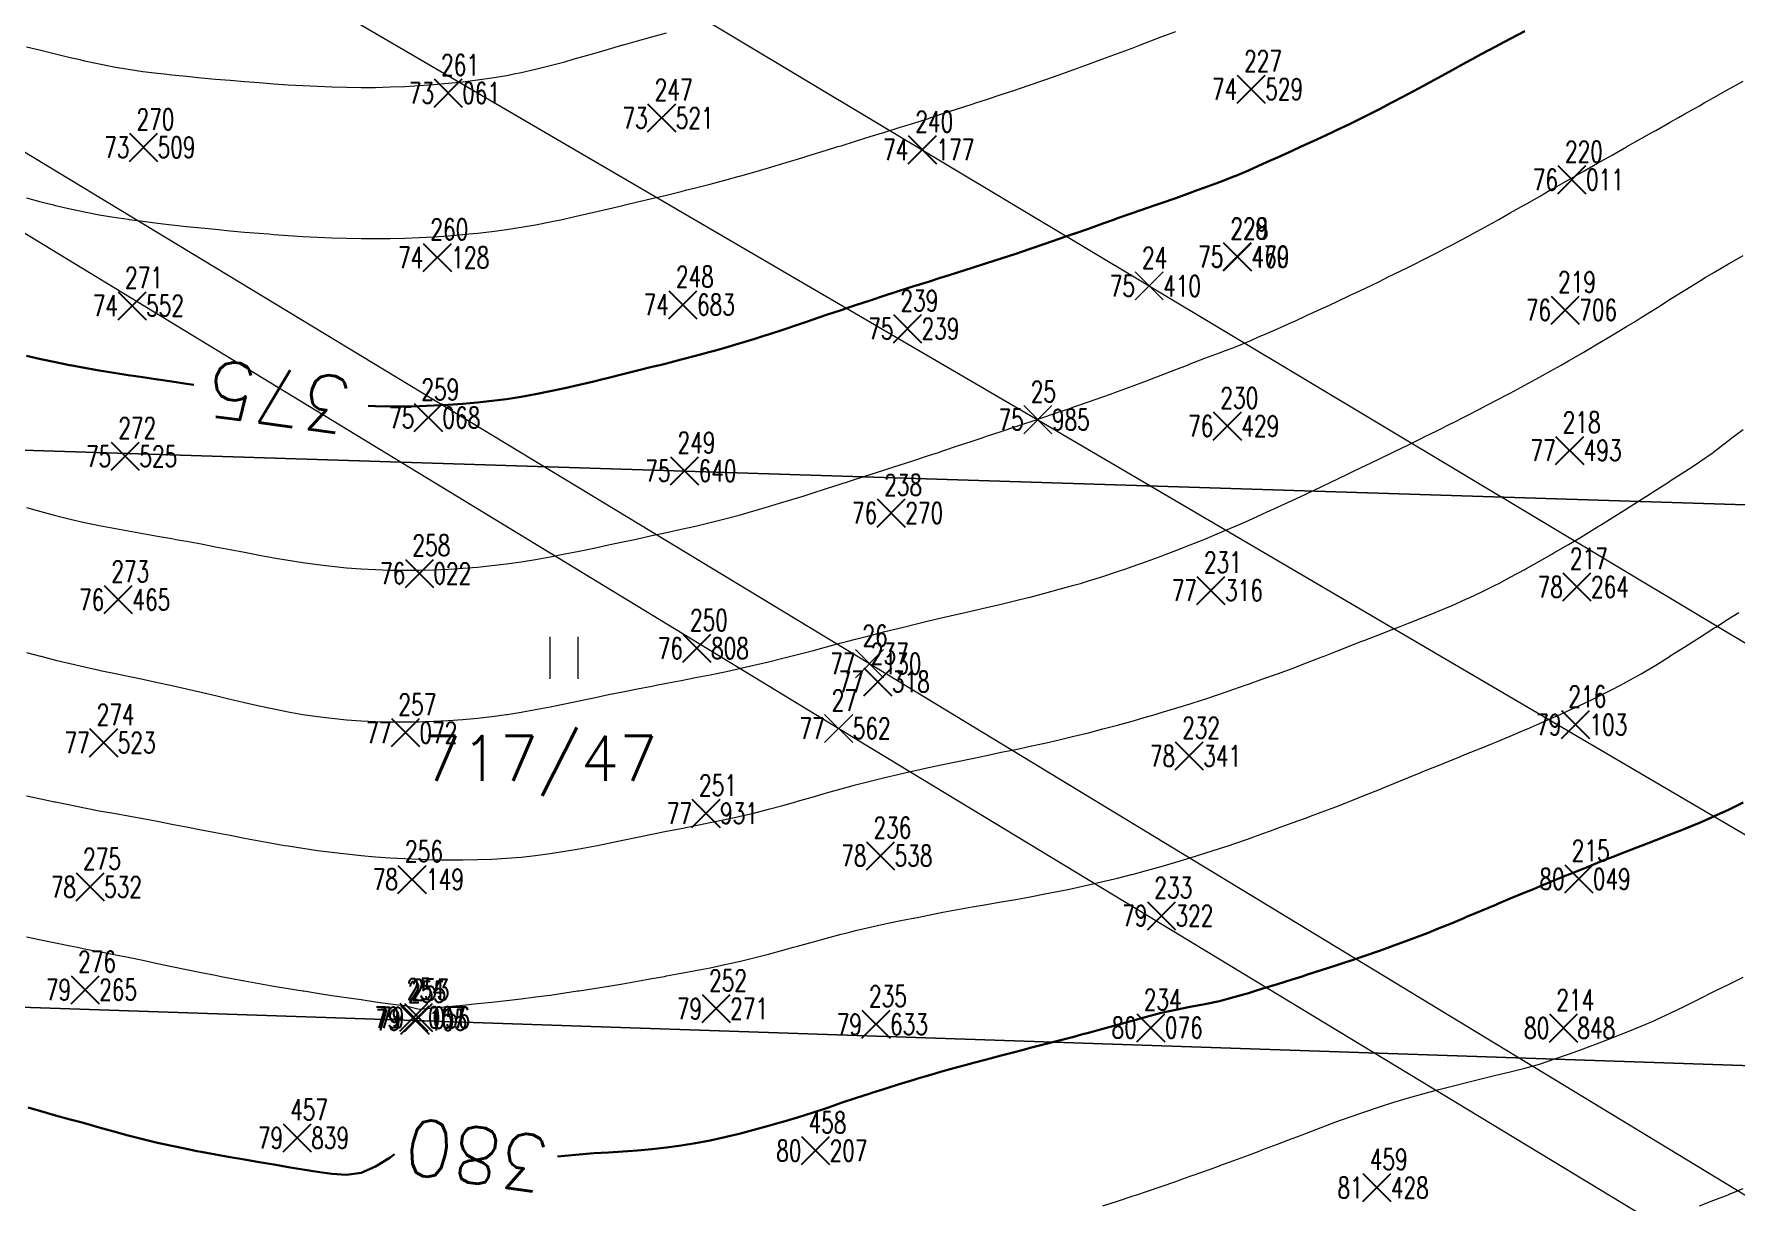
# Model space of a CAD drawing. Extents: x -443817 to 3, y -1171930 to -442383.
# Drawn here: x -442472.4 to -442411.8, y -1170120.8 to -1170079.2 of the extents above; entities that cross this region are included whole.
import ezdxf
from ezdxf.enums import TextEntityAlignment as Align

# ---------------------------------------------------------------- set-up
doc = ezdxf.new("R2010")
doc.units = 0
doc.header["$LTSCALE"] = 0.5
doc.header["$PDMODE"] = 3
doc.header["$PDSIZE"] = 0.5
doc.linetypes.add('121', pattern=[2, 1, -1])
for name, color, linetype in [('BO', 2, 'Continuous'), ('CB', 7, 'Continuous'), ('VB', 11, 'Continuous'), ('VYSKOPIS', 15, 'Continuous')]:
    doc.layers.add(name, color=color, linetype=linetype)
for name, color, linetype, lineweight in [('BO_PK', 1, 'Continuous', 0), ('CB_PK', 1, 'Continuous', 0), ('ELKABLE_NN_22', 166, 'Continuous', 0), ('ELKABLE_VN_110', 200, 'Continuous', 0), ('KLADPAR', 7, 'Continuous', 0), ('VB_PK', 1, 'Continuous', 0)]:
    doc.layers.add(name, color=color, linetype=linetype, lineweight=lineweight)
doc.styles.add('ROMANS', font='romans.shx', dxfattribs={"height": 0.2})
doc.styles.add('Style-simplex', font='simplex.shx')
doc.styles.add('T', font='romans.shx', dxfattribs={"width": 0.7, "height": 1.5})
doc.styles.add('TXT', font='txt.shx', dxfattribs={"height": 0.75})
doc.linetypes.add('660a', pattern='A,1.6,-3.3,1.6,-3.3,1.6,-6.4,["u",Style-simplex,S=0.1,R=0,X=0,Y=0],-6.4,1.6,-3.3,1.6,-3.3', length=34)
doc.linetypes.add('661a', pattern='A,1.6,-3.3,1.6,-3.3,1.6,-6.4,["v",Style-simplex,S=0.1,R=0,X=0,Y=0],-6.4,1.6,-3.3,1.6,-3.3', length=34)

# ---------------------------------------------------------------- blocks, each defined once
blk = doc.blocks.new('0')
at = {"layer": 'BO', "linetype": 'Continuous'}
blk.add_point((0, 0), dxfattribs=at)
at = {"linetype": 'ByBlock', "style": 'T', "width": 0.7, "flags": 1}
blk.add_attdef('0', text='', height=1.5, dxfattribs=at).set_placement((0, 0), align=Align.MIDDLE)
at = {"layer": 'CB', "linetype": 'ByBlock', "style": 'T', "width": 0.7}
blk.add_attdef('C', (-0.5, 1.25), '', height=1.5, dxfattribs=at)
at = {"layer": 'VB', "linetype": 'ByBlock', "style": 'T', "width": 0.7}
blk.add_attdef('1', text='', height=1.5, dxfattribs=at).set_placement((-1, -0.75), align=Align.RIGHT)
at = {"layer": 'VB', "linetype": '121', "style": 'T', "width": 0.7}
blk.add_attdef('2', (1, -0.75), '', height=1.5, dxfattribs=at)
blk = doc.blocks.new('1')
at = {"layer": 'BO_PK', "linetype": 'Continuous'}
blk.add_point((0, 0), dxfattribs=at)
blk = doc.blocks.new('$32')
at = {"color": 0}
for p, q in [((-0.5, 1.5), (-0.5, 0)), ((0.5, 0), (0.5, 1.5))]:
    blk.add_line(p, q, dxfattribs=at)

msp = doc.modelspace()

# ---------------------------------------------------------------- linework, layer by layer
at = {"layer": 'ELKABLE_NN_22', "linetype": '660a', "lineweight": 0}
for p, q in [((-442474.625, -1170082.262), (-442442.633, -1170101.645)), ((-442476.627, -1170083.929), (-442443.73, -1170103.951)), ((-442442.633, -1170101.645), (-442376.318323, -1170141.912576)), ((-442443.73, -1170103.951), (-442386.00632, -1170138.907744))]:
    msp.add_line(p, q, dxfattribs=at)
at = {"layer": 'ELKABLE_VN_110', "linetype": '661a', "lineweight": 0}
for p, q in [((-442467.062, -1170067.566), (-442432.679, -1170088.193)), ((-442470.737, -1170073.054), (-442436.64, -1170092.957)), ((-442432.679, -1170088.193), (-442380.773, -1170119.288)), ((-442436.64, -1170092.957), (-442382.486, -1170124.738))]:
    msp.add_line(p, q, dxfattribs=at)
at = {"layer": 'KLADPAR', "color": 7, "linetype": 'Continuous', "flags": 128}
msp.add_lwpolyline([(-442424.19, -1169987.6), (-442424.96, -1170021.24), (-442421.08, -1170021.69), (-442398.52, -1170020.77), (-442373.42, -1170016.86), (-442376.24, -1170057), (-442377.34, -1170063.49), (-442378.64, -1170076.17), (-442379.76, -1170087.08), (-442380.78, -1170096.96), (-442521.4, -1170092.5), (-442525.77, -1170059.79), (-442574.01, -1170057.33), (-442574.47, -1170044.84), (-442600.57, -1170046.52)], dxfattribs=at)
for points in [[(-442380.78, -1170096.96), (-442381.81, -1170106.96), (-442382.83, -1170116.93), (-442518.75, -1170112.32), (-442520.08, -1170102.41), (-442520.47, -1170099.44), (-442521.4, -1170092.5), (-442380.78, -1170096.96)], [(-442382.83, -1170116.93), (-442383.87, -1170126.95), (-442384.86, -1170136.63), (-442516.11, -1170132.07), (-442517.43, -1170122.23), (-442518.75, -1170112.32), (-442382.83, -1170116.93)]]:
    msp.add_lwpolyline(points, close=True, dxfattribs=at)
at = {"layer": 'VYSKOPIS', "linetype": 'Continuous', "lineweight": 18, "flags": 128}
for points, elevation in [([(-442472.648171, -1170085.060132), (-442472.130233, -1170085.197763), (-442471.686269, -1170085.307868), (-442471.612296, -1170085.326346), (-442471.094358, -1170085.446702), (-442470.57642, -1170085.557756), (-442470.058482, -1170085.65647), (-442469.540544, -1170085.743669), (-442469.022606, -1170085.821628), (-442468.988022, -1170085.826247), (-442468.504668, -1170085.891045), (-442467.98673, -1170085.955842), (-442467.468792, -1170086.015957), (-442466.950854, -1170086.07392), (-442466.432916, -1170086.127074), (-442465.914979, -1170086.17795), (-442465.397041, -1170086.22889), (-442464.879103, -1170086.274514), (-442464.361165, -1170086.316594), (-442464.015831, -1170086.344626), (-442463.843227, -1170086.358864), (-442463.325289, -1170086.396895), (-442462.807351, -1170086.430179), (-442462.289413, -1170086.455997), (-442461.771475, -1170086.480233), (-442461.253537, -1170086.496179), (-442460.7356, -1170086.505987), (-442460.217662, -1170086.507506), (-442459.699724, -1170086.50257), (-442459.181786, -1170086.491306), (-442458.663848, -1170086.471753), (-442458.14591, -1170086.443341), (-442457.627972, -1170086.408791), (-442457.110034, -1170086.364369), (-442456.90291, -1170086.344626), (-442456.592096, -1170086.315518), (-442456.074158, -1170086.256542), (-442455.556221, -1170086.186619), (-442455.038283, -1170086.10499), (-442454.520345, -1170086.013805), (-442454.002407, -1170085.914268), (-442453.578674, -1170085.826247), (-442453.484469, -1170085.806441), (-442452.966531, -1170085.689312), (-442452.448593, -1170085.57193), (-442451.930655, -1170085.451005), (-442451.412717, -1170085.327611), (-442451.329893, -1170085.307868), (-442450.894779, -1170085.204154), (-442450.376842, -1170085.080761), (-442449.858904, -1170084.957304), (-442449.340966, -1170084.829355), (-442449.181639, -1170084.789489), (-442448.823028, -1170084.700582), (-442448.30509, -1170084.565166), (-442447.787152, -1170084.430572), (-442447.269214, -1170084.286044), (-442447.215663, -1170084.27111), (-442446.751276, -1170084.14025), (-442446.233338, -1170083.989267), (-442445.7154, -1170083.833221), (-442445.448086, -1170083.752731), (-442445.197463, -1170083.677176), (-442444.679525, -1170083.51841), (-442444.161587, -1170083.358947), (-442443.756948, -1170083.234352), (-442443.643649, -1170083.199105), (-442443.125711, -1170083.038061), (-442442.607773, -1170082.875435), (-442442.089835, -1170082.715973), (-442442.089835, -1170082.715973), (-442441.571897, -1170082.551448), (-442441.053959, -1170082.391986), (-442440.536021, -1170082.227461), (-442440.444662, -1170082.197593), (-442440.018084, -1170082.058001), (-442439.500146, -1170081.890565), (-442438.982208, -1170081.724016), (-442438.845136, -1170081.679214), (-442438.46427, -1170081.553353), (-442437.946332, -1170081.382247), (-442437.428394, -1170081.206079), (-442437.295242, -1170081.160835), (-442436.910456, -1170081.029975), (-442436.392518, -1170080.85077), (-442435.87458, -1170080.672893), (-442435.788278, -1170080.642456), (-442435.356642, -1170080.488436), (-442434.838704, -1170080.298536), (-442434.362811, -1170080.124077), (-442434.320767, -1170080.108637), (-442433.802829, -1170079.913612), (-442433.284891, -1170079.722574), (-442432.979452, -1170079.605698), (-442432.766953, -1170079.525144), (-442432.249015, -1170079.328853), (-442431.731077, -1170079.127564)], 374), ([(-442472.648171, -1170079.679734), (-442472.130233, -1170079.802178), (-442471.612296, -1170079.928609), (-442471.094358, -1170080.055483), (-442470.798339, -1170080.124077), (-442470.57642, -1170080.176345), (-442470.058482, -1170080.286577), (-442469.540544, -1170080.387633), (-442469.022606, -1170080.474071), (-442468.504668, -1170080.553803), (-442467.98673, -1170080.615816), (-442467.747677, -1170080.642456), (-442467.468792, -1170080.673463), (-442466.950854, -1170080.726617), (-442466.432916, -1170080.779771), (-442465.914979, -1170080.825648), (-442465.397041, -1170080.870323), (-442464.879103, -1170080.914997), (-442464.361165, -1170080.955243), (-442463.843227, -1170080.994033), (-442463.325289, -1170081.028962), (-442462.807351, -1170081.056235), (-442462.289413, -1170081.082813), (-442461.771475, -1170081.105276), (-442461.253537, -1170081.118755), (-442460.7356, -1170081.123437), (-442460.217662, -1170081.122741), (-442459.699724, -1170081.108947), (-442459.181786, -1170081.089457), (-442458.663848, -1170081.060032), (-442458.14591, -1170081.021622), (-442457.627972, -1170080.976694), (-442457.110034, -1170080.923413), (-442456.592096, -1170080.860451), (-442456.074158, -1170080.782935), (-442455.556221, -1170080.695737), (-442455.284923, -1170080.642456), (-442455.038283, -1170080.593985), (-442454.520345, -1170080.477678), (-442454.002407, -1170080.349665), (-442453.484469, -1170080.20963), (-442453.183772, -1170080.124077), (-442452.966531, -1170080.061621), (-442452.448593, -1170079.912853), (-442451.930655, -1170079.759275), (-442451.412717, -1170079.610444), (-442451.396026, -1170079.605698), (-442450.894779, -1170079.463004), (-442450.376842, -1170079.317653), (-442449.858904, -1170079.178503)], 373), ([(-442472.648171, -1170096.08923), (-442472.263891, -1170096.19383), (-442472.130233, -1170096.230848), (-442471.612296, -1170096.369681), (-442471.094358, -1170096.494657), (-442470.57642, -1170096.614127), (-442470.103498, -1170096.712209), (-442470.058482, -1170096.721511), (-442469.540544, -1170096.824275), (-442469.022606, -1170096.914827), (-442468.504668, -1170097.007024), (-442467.98673, -1170097.100993), (-442467.468792, -1170097.192494), (-442467.261604, -1170097.230588), (-442466.950854, -1170097.287602), (-442466.432916, -1170097.384165), (-442465.914979, -1170097.484968), (-442465.397041, -1170097.584189), (-442464.879103, -1170097.681132), (-442464.533769, -1170097.748967), (-442464.361165, -1170097.782252), (-442463.843227, -1170097.873753), (-442463.325289, -1170097.960128), (-442462.807351, -1170098.041694), (-442462.289413, -1170098.11573), (-442461.771475, -1170098.175276), (-442461.253537, -1170098.228177), (-442460.7356, -1170098.267346), (-442460.7356, -1170098.267346), (-442460.217662, -1170098.291519), (-442459.699724, -1170098.310502), (-442459.181786, -1170098.315754), (-442458.663848, -1170098.310945), (-442458.14591, -1170098.3012), (-442457.627972, -1170098.281837), (-442457.406053, -1170098.267346), (-442457.110034, -1170098.24773), (-442456.592096, -1170098.208624), (-442456.074158, -1170098.155912), (-442455.556221, -1170098.092887), (-442455.038283, -1170098.017712), (-442454.520345, -1170097.931336), (-442454.002407, -1170097.839266), (-442453.533848, -1170097.748967), (-442453.484469, -1170097.739349), (-442452.966531, -1170097.634812), (-442452.448593, -1170097.527428), (-442451.930655, -1170097.417387), (-442451.412717, -1170097.305257), (-442451.052462, -1170097.230588), (-442450.894779, -1170097.197556), (-442450.376842, -1170097.085806), (-442449.858904, -1170096.973676), (-442449.340966, -1170096.86161), (-442448.823028, -1170096.744607), (-442448.683617, -1170096.712209), (-442448.30509, -1170096.622669), (-442447.787152, -1170096.49067), (-442447.269214, -1170096.354051), (-442446.751276, -1170096.207941), (-442446.70272, -1170096.19383), (-442446.233338, -1170096.054617), (-442445.7154, -1170095.898255), (-442445.197463, -1170095.737843), (-442444.999442, -1170095.675451), (-442444.679525, -1170095.572749), (-442444.161587, -1170095.403858), (-442443.643649, -1170095.240979), (-442443.37684, -1170095.157071), (-442443.125711, -1170095.075695), (-442442.607773, -1170094.908006), (-442442.089835, -1170094.74133), (-442441.766124, -1170094.638692), (-442441.571897, -1170094.575857), (-442441.053959, -1170094.40589), (-442440.536021, -1170094.236683), (-442440.179939, -1170094.120313), (-442440.018084, -1170094.066273), (-442439.500146, -1170093.893522), (-442438.982208, -1170093.720708), (-442438.626125, -1170093.601934), (-442438.46427, -1170093.547325), (-442437.946332, -1170093.375776), (-442437.428394, -1170093.203595), (-442437.072312, -1170093.083555), (-442436.910456, -1170093.028945), (-442436.392518, -1170092.857397), (-442435.87458, -1170092.680976), (-442435.534684, -1170092.565176), (-442435.356642, -1170092.505124), (-442434.838704, -1170092.325033), (-442434.320767, -1170092.145005), (-442434.046624, -1170092.046797), (-442433.802829, -1170091.958523), (-442433.284891, -1170091.765523), (-442432.766953, -1170091.572017), (-442432.654982, -1170091.528418), (-442432.249015, -1170091.370158), (-442431.731077, -1170091.172032), (-442431.311138, -1170091.010038), (-442431.213139, -1170090.972577), (-442430.695201, -1170090.771984), (-442430.177263, -1170090.575377), (-442429.953321, -1170090.491659), (-442429.659325, -1170090.384908), (-442429.141388, -1170090.168305), (-442428.694135, -1170089.97328), (-442428.62345, -1170089.942463), (-442428.105512, -1170089.716685), (-442427.587574, -1170089.486604), (-442427.516952, -1170089.454901), (-442427.069636, -1170089.251776), (-442426.551698, -1170089.012077), (-442426.386934, -1170088.936522), (-442426.03376, -1170088.774529), (-442425.515822, -1170088.527235), (-442425.285684, -1170088.418143), (-442424.997884, -1170088.281714), (-442424.479946, -1170088.03208), (-442424.209723, -1170087.899764), (-442423.962009, -1170087.779661), (-442423.444071, -1170087.524711), (-442423.157599, -1170087.381385), (-442422.926133, -1170087.266787), (-442422.408195, -1170087.000827), (-442422.143978, -1170086.863005), (-442421.890257, -1170086.732019), (-442421.372319, -1170086.460426), (-442421.163171, -1170086.344626), (-442420.854381, -1170086.175419), (-442420.336443, -1170085.887501), (-442420.228961, -1170085.826247), (-442419.818505, -1170085.594584), (-442419.310367, -1170085.307868), (-442419.300567, -1170085.302363), (-442418.78263, -1170085.005459), (-442418.405999, -1170084.789489), (-442418.264692, -1170084.708492), (-442417.746754, -1170084.415385), (-442417.492527, -1170084.27111), (-442417.228816, -1170084.121456), (-442416.710878, -1170083.826767), (-442416.579054, -1170083.752731), (-442416.19294, -1170083.535811), (-442415.675002, -1170083.239604), (-442415.665771, -1170083.234352), (-442415.157064, -1170082.946307), (-442414.750149, -1170082.715973), (-442414.639126, -1170082.653706), (-442414.121188, -1170082.363447), (-442413.830417, -1170082.197593), (-442413.603251, -1170082.069264), (-442413.085313, -1170081.776727), (-442412.912709, -1170081.679214), (-442412.567375, -1170081.484126), (-442412.049437, -1170081.191272), (-442411.995885, -1170081.160835), (-442411.531499, -1170080.89652)], 376), ([(-442472.648171, -1170101.244862), (-442472.145913, -1170101.377621), (-442472.130233, -1170101.381734), (-442471.612296, -1170101.516391), (-442471.094358, -1170101.642822), (-442470.57642, -1170101.760394), (-442470.058482, -1170101.875877), (-442469.962506, -1170101.896), (-442469.540544, -1170101.983704), (-442469.022606, -1170102.088873), (-442468.504668, -1170102.199738), (-442467.98673, -1170102.311488), (-442467.52424, -1170102.414379), (-442467.468792, -1170102.426529), (-442466.950854, -1170102.541886), (-442466.432916, -1170102.660976), (-442465.914979, -1170102.78399), (-442465.397041, -1170102.906814), (-442465.286018, -1170102.932758), (-442464.879103, -1170103.026221), (-442464.361165, -1170103.144425), (-442463.843227, -1170103.253391), (-442463.325289, -1170103.357232), (-442462.807351, -1170103.451137), (-442462.807351, -1170103.451137), (-442462.289413, -1170103.526439), (-442461.771475, -1170103.589654), (-442461.253537, -1170103.640404), (-442460.7356, -1170103.676473), (-442460.217662, -1170103.701215), (-442459.699724, -1170103.71482), (-442459.181786, -1170103.719376), (-442458.663848, -1170103.712542), (-442458.14591, -1170103.696659), (-442457.627972, -1170103.673942), (-442457.110034, -1170103.637556), (-442456.592096, -1170103.588705), (-442456.074158, -1170103.528401), (-442455.556221, -1170103.45563), (-442455.527453, -1170103.451137), (-442455.038283, -1170103.371723), (-442454.520345, -1170103.275223), (-442454.002407, -1170103.178026), (-442453.484469, -1170103.071592), (-442452.966531, -1170102.964841), (-442452.808912, -1170102.932758), (-442452.448593, -1170102.858659), (-442451.930655, -1170102.74925), (-442451.412717, -1170102.643701), (-442450.894779, -1170102.542772), (-442450.376842, -1170102.441652), (-442450.228895, -1170102.414379), (-442449.858904, -1170102.345532), (-442449.340966, -1170102.244602), (-442448.823028, -1170102.143673), (-442448.30509, -1170102.041478), (-442447.787152, -1170101.932638), (-442447.614548, -1170101.896), (-442447.269214, -1170101.821901), (-442446.751276, -1170101.703316), (-442446.233338, -1170101.579417), (-442445.7154, -1170101.450961), (-442445.429687, -1170101.377621), (-442445.197463, -1170101.317443), (-442444.679525, -1170101.183229), (-442444.161587, -1170101.044332), (-442443.643649, -1170100.909675), (-442443.453785, -1170100.859242), (-442443.125711, -1170100.771284), (-442442.607773, -1170100.63707), (-442442.089835, -1170100.504312), (-442441.571897, -1170100.377881), (-442441.418451, -1170100.340863), (-442441.053959, -1170100.252083), (-442440.536021, -1170100.126031), (-442440.018084, -1170100.0046), (-442439.500146, -1170099.887281), (-442439.221261, -1170099.822484), (-442438.982208, -1170099.765406), (-442438.46427, -1170099.646505), (-442437.946332, -1170099.522859), (-442437.428394, -1170099.400098), (-442437.030014, -1170099.304104), (-442436.910456, -1170099.274427), (-442436.392518, -1170099.13958), (-442435.87458, -1170098.997962), (-442435.356642, -1170098.854826), (-442435.122774, -1170098.785725), (-442434.838704, -1170098.699287), (-442434.320767, -1170098.53666), (-442433.802829, -1170098.368972), (-442433.506873, -1170098.267346), (-442433.284891, -1170098.189577), (-442432.766953, -1170098.002968), (-442432.249015, -1170097.816296), (-442432.071859, -1170097.748967), (-442431.731077, -1170097.616715), (-442431.213139, -1170097.415678), (-442430.748373, -1170097.230588), (-442430.695201, -1170097.208947), (-442430.177263, -1170096.990066), (-442429.659325, -1170096.770931), (-442429.523708, -1170096.712209), (-442429.141388, -1170096.543002), (-442428.62345, -1170096.30963), (-442428.37055, -1170096.19383), (-442428.105512, -1170096.072461), (-442427.587574, -1170095.835356), (-442427.246223, -1170095.675451), (-442427.069636, -1170095.592682), (-442426.551698, -1170095.344566), (-442426.1604, -1170095.157071), (-442426.03376, -1170095.09702), (-442425.515822, -1170094.851499), (-442425.076726, -1170094.638692), (-442424.997884, -1170094.600852), (-442424.479946, -1170094.352483), (-442424.00614, -1170094.120313), (-442423.962009, -1170094.098672), (-442423.444071, -1170093.847709), (-442422.947756, -1170093.601934), (-442422.926133, -1170093.59124), (-442422.408195, -1170093.337303), (-442421.901068, -1170093.083555), (-442421.890257, -1170093.078176), (-442421.372319, -1170092.816329), (-442420.885488, -1170092.565176), (-442420.854381, -1170092.549103), (-442420.336443, -1170092.278966), (-442419.891024, -1170092.046797), (-442419.818505, -1170092.008956), (-442419.300567, -1170091.730277), (-442418.932093, -1170091.528418), (-442418.78263, -1170091.446535), (-442418.264692, -1170091.157351), (-442418.005723, -1170091.010038), (-442417.746754, -1170090.862662), (-442417.228816, -1170090.563291), (-442417.108625, -1170090.491659), (-442416.710878, -1170090.257022), (-442416.22999, -1170089.97328), (-442416.19294, -1170089.951449), (-442415.675002, -1170089.638473), (-442415.376581, -1170089.454901), (-442415.157064, -1170089.318472), (-442414.639126, -1170088.99651), (-442414.544226, -1170088.936522), (-442414.121188, -1170088.669106), (-442413.724136, -1170088.418143), (-442413.603251, -1170088.343284), (-442413.085313, -1170088.026701), (-442412.874647, -1170087.899764), (-442412.567375, -1170087.716445), (-442412.049437, -1170087.412454), (-442411.995885, -1170087.381385), (-442411.531499, -1170087.111817)], 377), ([(-442472.648171, -1170106.348732), (-442472.130233, -1170106.45947), (-442471.653708, -1170106.561412), (-442471.612296, -1170106.570334), (-442471.094358, -1170106.677592), (-442470.57642, -1170106.780356), (-442470.058482, -1170106.881412), (-442469.540544, -1170106.97342), (-442469.022606, -1170107.066439), (-442468.951921, -1170107.079791), (-442468.504668, -1170107.164648), (-442467.98673, -1170107.25849), (-442467.468792, -1170107.358914), (-442466.950854, -1170107.456363), (-442466.432916, -1170107.558621), (-442466.230218, -1170107.59817), (-442465.914979, -1170107.659614), (-442465.397041, -1170107.759341), (-442464.879103, -1170107.859511), (-442464.361165, -1170107.956707), (-442463.843227, -1170108.051752), (-442463.454774, -1170108.116549), (-442463.325289, -1170108.137938), (-442462.807351, -1170108.219314), (-442462.289413, -1170108.294995), (-442461.771475, -1170108.362957), (-442461.253537, -1170108.423388), (-442460.7356, -1170108.474454), (-442460.217662, -1170108.520584), (-442459.699724, -1170108.557982), (-442459.181786, -1170108.586647), (-442458.663848, -1170108.610756), (-442458.14591, -1170108.626829), (-442457.627972, -1170108.634929), (-442457.110034, -1170108.634929), (-442456.592096, -1170108.622463), (-442456.074158, -1170108.605377), (-442455.556221, -1170108.571144), (-442455.038283, -1170108.531215), (-442454.520345, -1170108.473694), (-442454.002407, -1170108.406429), (-442453.484469, -1170108.329166), (-442452.966531, -1170108.237159), (-442452.448593, -1170108.143316), (-442452.313482, -1170108.116549), (-442451.930655, -1170108.038527), (-442451.412717, -1170107.933041), (-442450.894779, -1170107.825467), (-442450.376842, -1170107.717387), (-442449.858904, -1170107.611775), (-442449.788281, -1170107.59817), (-442449.340966, -1170107.511732), (-442448.823028, -1170107.40884), (-442448.30509, -1170107.305127), (-442447.787152, -1170107.2004), (-442447.269214, -1170107.088714), (-442447.232228, -1170107.079791), (-442446.751276, -1170106.964561), (-442446.233338, -1170106.831675), (-442445.7154, -1170106.692083), (-442445.258411, -1170106.561412), (-442445.197463, -1170106.544074), (-442444.679525, -1170106.394293), (-442444.161587, -1170106.24698), (-442443.643649, -1170106.102009), (-442443.423942, -1170106.043033), (-442443.125711, -1170105.962922), (-442442.607773, -1170105.825607), (-442442.089835, -1170105.698797), (-442441.571897, -1170105.578947), (-442441.331453, -1170105.524654), (-442441.053959, -1170105.461945), (-442440.536021, -1170105.349055), (-442440.018084, -1170105.236166), (-442439.500146, -1170105.128466), (-442438.982208, -1170105.018994), (-442438.920058, -1170105.006275), (-442438.46427, -1170104.91123), (-442437.946332, -1170104.803213), (-442437.428394, -1170104.696968), (-442436.910456, -1170104.584522), (-442436.454731, -1170104.487896), (-442436.392518, -1170104.474481), (-442435.87458, -1170104.353808), (-442435.356642, -1170104.230921), (-442434.838704, -1170104.104743), (-442434.320767, -1170103.969516), (-442434.320767, -1170103.969516), (-442433.802829, -1170103.834227), (-442433.284891, -1170103.690014), (-442432.766953, -1170103.542069), (-442432.462336, -1170103.451137), (-442432.249015, -1170103.388555), (-442431.731077, -1170103.234724), (-442431.213139, -1170103.072478), (-442430.779227, -1170102.932758), (-442430.695201, -1170102.905422), (-442430.177263, -1170102.732671), (-442429.659325, -1170102.555301), (-442429.257974, -1170102.414379), (-442429.141388, -1170102.373438), (-442428.62345, -1170102.191512), (-442428.105512, -1170102.005092), (-442427.809556, -1170101.896), (-442427.587574, -1170101.812662), (-442427.069636, -1170101.61827), (-442426.551698, -1170101.419258), (-442426.445796, -1170101.377621), (-442426.03376, -1170101.212653), (-442425.515822, -1170101.005289), (-442425.14248, -1170100.859242), (-442424.997884, -1170100.803683), (-442424.479946, -1170100.604672), (-442423.962009, -1170100.405027), (-442423.797245, -1170100.340863), (-442423.444071, -1170100.201966), (-442422.926133, -1170099.998335), (-442422.488807, -1170099.822484), (-442422.408195, -1170099.789136), (-442421.890257, -1170099.570381), (-442421.372319, -1170099.342831), (-442421.286017, -1170099.304104), (-442420.854381, -1170099.098765), (-442420.336443, -1170098.84217), (-442420.224788, -1170098.785725), (-442419.818505, -1170098.569692), (-442419.300567, -1170098.288924), (-442419.261494, -1170098.267346), (-442418.78263, -1170097.997083), (-442418.342901, -1170097.748967), (-442418.264692, -1170097.703849), (-442417.746754, -1170097.39777), (-442417.464265, -1170097.230588), (-442417.228816, -1170097.091185), (-442416.710878, -1170096.774159), (-442416.610983, -1170096.712209), (-442416.19294, -1170096.455803), (-442415.780398, -1170096.19383), (-442415.675002, -1170096.12764), (-442415.157064, -1170095.79549), (-442414.973333, -1170095.675451), (-442414.639126, -1170095.465998), (-442414.154129, -1170095.157071), (-442414.121188, -1170095.136506), (-442413.603251, -1170094.806381), (-442413.344282, -1170094.638692), (-442413.085313, -1170094.464106), (-442412.590262, -1170094.120313), (-442412.567375, -1170094.102595), (-442412.049437, -1170093.696156), (-442411.929373, -1170093.601934), (-442411.531499, -1170093.303259)], 378), ([(-442472.648171, -1170111.371479), (-442472.130233, -1170111.483989), (-442471.612296, -1170111.589664), (-442471.094358, -1170111.693315), (-442470.82502, -1170111.745203), (-442470.57642, -1170111.797029), (-442470.058482, -1170111.897642), (-442469.540544, -1170111.997685), (-442469.022606, -1170112.102665), (-442468.504668, -1170112.209479), (-442468.245699, -1170112.263582), (-442467.98673, -1170112.321166), (-442467.468792, -1170112.430005), (-442466.950854, -1170112.539414), (-442466.432916, -1170112.64528), (-442465.914979, -1170112.744564), (-442465.717654, -1170112.781962), (-442465.397041, -1170112.844924), (-442464.879103, -1170112.941804), (-442464.361165, -1170113.033874), (-442463.843227, -1170113.125881), (-442463.325289, -1170113.209093), (-442462.807351, -1170113.295468), (-442462.77498, -1170113.300341), (-442462.289413, -1170113.375832), (-442461.771475, -1170113.458284), (-442461.253537, -1170113.537256), (-442460.7356, -1170113.611355), (-442460.217662, -1170113.68305), (-442459.699724, -1170113.755694), (-442459.218772, -1170113.81872), (-442459.181786, -1170113.823402), (-442458.663848, -1170113.946037), (-442458.14591, -1170113.905095), (-442457.627972, -1170113.855358), (-442457.21366, -1170113.81872), (-442457.110034, -1170113.809291), (-442456.592096, -1170113.75272), (-442456.074158, -1170113.699819), (-442455.556221, -1170113.639641), (-442455.038283, -1170113.578324), (-442454.520345, -1170113.514349), (-442454.002407, -1170113.446388), (-442453.484469, -1170113.371656), (-442453.02748, -1170113.300341), (-442452.966531, -1170113.291229), (-442452.448593, -1170113.213143), (-442451.930655, -1170113.130564), (-442451.412717, -1170113.043429), (-442450.894779, -1170112.951675), (-442450.376842, -1170112.859921), (-442449.936607, -1170112.781962), (-442449.858904, -1170112.768546), (-442449.340966, -1170112.673755), (-442448.823028, -1170112.577318), (-442448.30509, -1170112.474554), (-442447.787152, -1170112.364449), (-442447.331427, -1170112.263582), (-442447.269214, -1170112.249914), (-442446.751276, -1170112.125951), (-442446.233338, -1170111.992876), (-442445.7154, -1170111.851638), (-442445.343133, -1170111.745203), (-442445.197463, -1170111.704262), (-442444.679525, -1170111.558721), (-442444.161587, -1170111.417799), (-442443.643649, -1170111.280864), (-442443.42938, -1170111.226824), (-442443.125711, -1170111.150826), (-442442.607773, -1170111.030154), (-442442.089835, -1170110.915746), (-442441.571897, -1170110.807603), (-442441.076531, -1170110.708445), (-442441.053959, -1170110.703826), (-442440.536021, -1170110.59834), (-442440.018084, -1170110.500132), (-442439.500146, -1170110.402935), (-442438.982208, -1170110.310359), (-442438.46427, -1170110.222465), (-442438.273457, -1170110.190066), (-442437.946332, -1170110.132989), (-442437.428394, -1170110.03921), (-442436.910456, -1170109.944988), (-442436.392518, -1170109.84602), (-442435.87458, -1170109.746356), (-442435.514325, -1170109.671687), (-442435.356642, -1170109.638339), (-442434.838704, -1170109.525576), (-442434.320767, -1170109.405473), (-442433.802829, -1170109.279359), (-442433.303416, -1170109.153308), (-442433.284891, -1170109.148562), (-442432.766953, -1170109.01188), (-442432.249015, -1170108.865833), (-442431.731077, -1170108.719722), (-442431.456934, -1170108.634929), (-442431.213139, -1170108.5595), (-442430.695201, -1170108.397127), (-442430.177263, -1170108.231717), (-442429.831993, -1170108.116549), (-442429.659325, -1170108.058903), (-442429.141388, -1170107.878748), (-442428.62345, -1170107.698024), (-442428.351583, -1170107.59817), (-442428.105512, -1170107.508631), (-442427.587574, -1170107.320124), (-442427.069636, -1170107.131616), (-442426.934019, -1170107.079791), (-442426.551698, -1170106.93501), (-442426.03376, -1170106.738846), (-442425.576076, -1170106.561412), (-442425.515822, -1170106.537809), (-442424.997884, -1170106.330445), (-442424.479946, -1170106.123144), (-442424.284329, -1170106.043033), (-442423.962009, -1170105.911034), (-442423.444071, -1170105.700569), (-442423.008578, -1170105.524654), (-442422.926133, -1170105.491306), (-442422.408195, -1170105.279575), (-442421.890257, -1170105.072211), (-442421.72916, -1170105.006275), (-442421.372319, -1170104.860164), (-442420.854381, -1170104.651028), (-442420.454168, -1170104.487896), (-442420.336443, -1170104.439867), (-442419.818505, -1170104.226238), (-442419.300567, -1170104.008243), (-442419.210535, -1170103.969516), (-442418.78263, -1170103.781895), (-442418.264692, -1170103.550801), (-442418.044353, -1170103.451137), (-442417.746754, -1170103.317809), (-442417.228816, -1170103.077287), (-442416.928435, -1170102.932758), (-442416.710878, -1170102.828032), (-442416.19294, -1170102.57188), (-442415.895657, -1170102.414379), (-442415.675002, -1170102.29744), (-442415.157064, -1170102.004839), (-442414.975799, -1170101.896), (-442414.639126, -1170101.695786), (-442414.129471, -1170101.377621), (-442414.121188, -1170101.372495), (-442413.603251, -1170101.047243), (-442413.312922, -1170100.859242), (-442413.085313, -1170100.716042), (-442412.567375, -1170100.385664), (-442412.497827, -1170100.340863), (-442412.049437, -1170100.054463), (-442411.686147, -1170099.822484)], 379), ([(-442434.320767, -1170120.950672), (-442433.802829, -1170120.782984), (-442433.284891, -1170120.613966), (-442433.117851, -1170120.557648), (-442432.766953, -1170120.439317), (-442432.249015, -1170120.2622), (-442431.731077, -1170120.083817), (-442431.605576, -1170120.039269), (-442431.213139, -1170119.899866), (-442430.695201, -1170119.715978), (-442430.177263, -1170119.526459), (-442430.162089, -1170119.52089), (-442429.659325, -1170119.338901), (-442429.141388, -1170119.145837), (-442428.756664, -1170119.002511), (-442428.62345, -1170118.953343), (-442428.105512, -1170118.759837), (-442427.587574, -1170118.561332), (-442427.386203, -1170118.484132), (-442427.069636, -1170118.361498), (-442426.551698, -1170118.158753), (-442426.03376, -1170117.965753), (-442426.03376, -1170117.965753), (-442425.515822, -1170117.780599), (-442424.997884, -1170117.600761), (-442424.542729, -1170117.447374), (-442424.479946, -1170117.426998), (-442423.962009, -1170117.264372), (-442423.444071, -1170117.111933), (-442422.926133, -1170116.964557), (-442422.796648, -1170116.928995), (-442422.408195, -1170116.825281), (-442421.890257, -1170116.692016), (-442421.372319, -1170116.563623), (-442420.854381, -1170116.435484), (-442420.754802, -1170116.410615), (-442420.336443, -1170116.304877), (-442419.818505, -1170116.177813), (-442419.300567, -1170116.048282), (-442418.78263, -1170115.9035), (-442418.748109, -1170115.892236), (-442418.264692, -1170115.736128), (-442417.746754, -1170115.554138), (-442417.244559, -1170115.373857), (-442417.228816, -1170115.368099), (-442416.710878, -1170115.174466), (-442416.19294, -1170114.976404), (-442415.890852, -1170114.855478), (-442415.675002, -1170114.769039), (-442415.157064, -1170114.555031), (-442414.652783, -1170114.337099), (-442414.639126, -1170114.331024), (-442414.121188, -1170114.093096), (-442413.603251, -1170113.843398), (-442413.553935, -1170113.81872), (-442413.085313, -1170113.58693), (-442412.567375, -1170113.325019), (-442412.519197, -1170113.300341), (-442412.049437, -1170113.067918), (-442411.531499, -1170112.811703)], 381), ([(-442413.085313, -1170120.948015), (-442412.567375, -1170120.752041), (-442412.066191, -1170120.557648), (-442412.049437, -1170120.551067), (-442411.531499, -1170120.341109)], 382)]:
    msp.add_lwpolyline(points, dxfattribs=dict(at, elevation=elevation))
at = {"layer": 'VYSKOPIS', "linetype": 'Continuous', "lineweight": 30, "flags": 128}
for points, elevation in [([(-442460.476631, -1170092.467631), (-442460.217662, -1170092.477914), (-442459.699724, -1170092.487406), (-442459.181786, -1170092.487406), (-442458.663848, -1170092.477029), (-442458.14591, -1170092.457349), (-442457.627972, -1170092.430392), (-442457.110034, -1170092.39407), (-442456.592096, -1170092.350471), (-442456.074158, -1170092.290103), (-442455.556221, -1170092.221319), (-442455.038283, -1170092.141968), (-442454.520345, -1170092.046797), (-442454.002407, -1170091.944159), (-442453.484469, -1170091.836205), (-442452.966531, -1170091.717368), (-442452.448593, -1170091.593848), (-442452.17837, -1170091.528418), (-442451.930655, -1170091.468366), (-442451.412717, -1170091.339404), (-442450.894779, -1170091.209809), (-442450.376842, -1170091.080215), (-442450.096313, -1170091.010038), (-442449.858904, -1170090.951253), (-442449.340966, -1170090.81957), (-442448.823028, -1170090.684027), (-442448.30509, -1170090.545067), (-442448.113266, -1170090.491659), (-442447.787152, -1170090.402626), (-442447.269214, -1170090.247973), (-442446.751276, -1170090.088447), (-442446.395194, -1170089.97328), (-442446.233338, -1170089.921898), (-442445.7154, -1170089.752564), (-442445.197463, -1170089.576839), (-442444.842329, -1170089.454901), (-442444.679525, -1170089.399532), (-442444.161587, -1170089.223364), (-442443.643649, -1170089.052259), (-442443.30331, -1170088.936522), (-442443.125711, -1170088.87666), (-442442.607773, -1170088.7072), (-442442.089835, -1170088.538879), (-442441.713205, -1170088.418143), (-442441.571897, -1170088.372835), (-442441.053959, -1170088.206729), (-442440.536021, -1170088.044292), (-442440.080866, -1170087.899764), (-442440.018084, -1170087.879768), (-442439.500146, -1170087.715306), (-442438.982208, -1170087.550845), (-442438.46427, -1170087.381385), (-442437.946332, -1170087.213506), (-442437.428394, -1170087.045628), (-442436.910456, -1170086.87294), (-442436.880867, -1170086.863005), (-442436.392518, -1170086.696899), (-442435.87458, -1170086.519022), (-442435.371058, -1170086.344626), (-442435.356642, -1170086.339564), (-442434.838704, -1170086.156562), (-442434.320767, -1170085.972168), (-442433.914863, -1170085.826247), (-442433.802829, -1170085.786318), (-442433.284891, -1170085.606923), (-442432.766953, -1170085.427465), (-442432.431039, -1170085.307868), (-442432.249015, -1170085.24364), (-442431.731077, -1170085.063612), (-442431.213139, -1170084.880041), (-442430.961188, -1170084.789489), (-442430.695201, -1170084.692926), (-442430.177263, -1170084.499799), (-442429.659325, -1170084.30218), (-442429.585352, -1170084.27111), (-442429.141388, -1170084.084438), (-442428.62345, -1170083.850243), (-442428.40956, -1170083.752731), (-442428.105512, -1170083.615479), (-442427.587574, -1170083.381728), (-442427.268036, -1170083.234352), (-442427.069636, -1170083.142851), (-442426.551698, -1170082.905872), (-442426.143961, -1170082.715973), (-442426.03376, -1170082.66459), (-442425.515822, -1170082.418246), (-442425.070403, -1170082.197593), (-442424.997884, -1170082.161271), (-442424.479946, -1170081.899108), (-442424.061651, -1170081.679214), (-442423.962009, -1170081.62682), (-442423.444071, -1170081.354531), (-442423.082551, -1170081.160835), (-442422.926133, -1170081.076168), (-442422.408195, -1170080.794262), (-442422.130069, -1170080.642456), (-442421.890257, -1170080.511532), (-442421.372319, -1170080.22874), (-442421.180495, -1170080.124077), (-442420.854381, -1170079.946011), (-442420.336443, -1170079.667901), (-442420.221374, -1170079.605698), (-442419.818505, -1170079.390107), (-442419.300567, -1170079.117756)], 375), ([(-442472.648171, -1170090.680103), (-442472.130233, -1170090.797928), (-442471.612296, -1170090.907274), (-442471.116866, -1170091.010038), (-442471.094358, -1170091.014658), (-442470.57642, -1170091.11274), (-442470.058482, -1170091.201457), (-442469.540544, -1170091.288022), (-442469.022606, -1170091.368133), (-442468.504668, -1170091.448243), (-442467.98673, -1170091.523608), (-442467.954359, -1170091.528418), (-442467.468792, -1170091.599733), (-442466.950854, -1170091.675794), (-442466.691885, -1170091.7149)], 375), ([(-442453.743438, -1170119.197599), (-442453.484469, -1170119.171402), (-442452.966531, -1170119.120273), (-442452.448593, -1170119.077433), (-442451.930655, -1170119.052438), (-442451.412717, -1170119.015103), (-442451.240114, -1170119.002511), (-442450.894779, -1170118.977769), (-442450.376842, -1170118.93379), (-442449.858904, -1170118.877599), (-442449.340966, -1170118.805018), (-442448.823028, -1170118.721933), (-442448.30509, -1170118.622712), (-442447.787152, -1170118.507925), (-442447.688521, -1170118.484132), (-442447.269214, -1170118.383962), (-442446.751276, -1170118.25114), (-442446.233338, -1170118.109712), (-442445.735379, -1170117.965753), (-442445.7154, -1170117.959931), (-442445.197463, -1170117.804455), (-442444.679525, -1170117.643158), (-442444.161587, -1170117.47066), (-442444.092545, -1170117.447374), (-442443.643649, -1170117.288797), (-442443.125711, -1170117.118008), (-442442.607773, -1170116.947282), (-442442.550238, -1170116.928995), (-442442.089835, -1170116.782568), (-442441.571897, -1170116.621523), (-442441.053959, -1170116.464212), (-442440.874717, -1170116.410615), (-442440.536021, -1170116.311584), (-442440.018084, -1170116.162943), (-442439.500146, -1170116.017528), (-442439.044421, -1170115.892236), (-442438.982208, -1170115.875657), (-442438.46427, -1170115.739418), (-442437.946332, -1170115.600648), (-442437.428394, -1170115.469028), (-442437.069846, -1170115.373857), (-442436.910456, -1170115.332789), (-442436.392518, -1170115.201043), (-442435.87458, -1170115.066829), (-442435.356642, -1170114.93021), (-442435.079212, -1170114.855478), (-442434.838704, -1170114.791883), (-442434.320767, -1170114.650075), (-442433.802829, -1170114.508205), (-442433.284891, -1170114.361524), (-442433.198589, -1170114.337099), (-442432.766953, -1170114.219274), (-442432.249015, -1170114.082529), (-442431.731077, -1170113.970652), (-442431.213139, -1170113.870988), (-442430.95417, -1170113.81872), (-442430.695201, -1170113.767717), (-442430.177263, -1170113.660207), (-442429.659325, -1170113.528207), (-442429.141388, -1170113.375642), (-442428.889879, -1170113.300341), (-442428.62345, -1170113.21985), (-442428.105512, -1170113.063488), (-442427.587574, -1170112.899154), (-442427.223652, -1170112.781962), (-442427.069636, -1170112.731908), (-442426.551698, -1170112.561752), (-442426.03376, -1170112.390899), (-442425.641829, -1170112.263582), (-442425.515822, -1170112.222957), (-442424.997884, -1170112.049827), (-442424.479946, -1170111.873596), (-442424.117415, -1170111.745203), (-442423.962009, -1170111.688126), (-442423.444071, -1170111.4981), (-442422.926133, -1170111.300164), (-442422.736648, -1170111.226824), (-442422.408195, -1170111.094635), (-442421.890257, -1170110.882904), (-442421.471013, -1170110.708445), (-442421.372319, -1170110.666555), (-442420.854381, -1170110.449255), (-442420.336443, -1170110.231893), (-442420.237813, -1170110.190066), (-442419.818505, -1170110.012), (-442419.300567, -1170109.797295), (-442418.997404, -1170109.671687), (-442418.78263, -1170109.58354), (-442418.264692, -1170109.370986), (-442417.746754, -1170109.158497), (-442417.734172, -1170109.153308), (-442417.228816, -1170108.947968), (-442416.710878, -1170108.738579), (-442416.451909, -1170108.634929), (-442416.19294, -1170108.53324), (-442415.675002, -1170108.329989), (-442415.157064, -1170108.13161), (-442415.117233, -1170108.116549), (-442414.639126, -1170107.933547), (-442414.121188, -1170107.731562), (-442413.784579, -1170107.59817), (-442413.603251, -1170107.52483), (-442413.085313, -1170107.309556), (-442412.567375, -1170107.085233), (-442412.555046, -1170107.079791), (-442412.049437, -1170106.84623), (-442411.531499, -1170106.59052)], 380), ([(-442472.588361, -1170117.447374), (-442472.130233, -1170117.585954), (-442471.612296, -1170117.736684), (-442471.094358, -1170117.881339), (-442470.764703, -1170117.965753), (-442470.57642, -1170118.014541), (-442470.058482, -1170118.164638), (-442469.540544, -1170118.309293), (-442469.022606, -1170118.447936), (-442468.881298, -1170118.484132), (-442468.504668, -1170118.57943), (-442467.98673, -1170118.704532), (-442467.468792, -1170118.8178), (-442466.950854, -1170118.92588), (-442466.576753, -1170119.002511), (-442466.432916, -1170119.031619), (-442465.914979, -1170119.124765), (-442465.397041, -1170119.217975), (-442464.879103, -1170119.307767), (-442464.361165, -1170119.398572), (-442463.843227, -1170119.486277), (-442463.636039, -1170119.52089), (-442463.325289, -1170119.572146), (-442462.807351, -1170119.657572), (-442462.289413, -1170119.739708), (-442461.771475, -1170119.810707), (-442461.253537, -1170119.853673), (-442460.7356, -1170119.773246), (-442460.217662, -1170119.557339), (-442460.160127, -1170119.52089), (-442459.699724, -1170119.232845), (-442459.543369, -1170119.117678)], 380)]:
    msp.add_lwpolyline(points, dxfattribs=dict(at, elevation=elevation))

# ---------------------------------------------------------------- block references
at = {"lineweight": 0, "xscale": 0.5, "yscale": 0.5, "zscale": 0.5, "rotation": 359.9999999999999}
for p, values in [((-442457.634, -1170081.324), {'C': '261', '1': '73', '2': '061'}), ((-442429.044, -1170081.186), {'C': '227', '1': '74', '2': '529'}), ((-442450.031, -1170082.211), {'C': '247', '1': '73', '2': '521'}), ((-442468.48, -1170083.257), {'C': '270', '1': '73', '2': '509'}), ((-442440.752, -1170083.341), {'C': '240', '1': '74', '2': '177'}), ((-442417.623, -1170084.411), {'C': '220', '1': '76', '2': '011'}), ((-442458.019, -1170087.181), {'C': '260', '1': '74', '2': '128'}), ((-442429.539, -1170087.15), {'C': '229', '1': '75', '2': '470'}), ((-442429.53, -1170087.157), {'C': '228', '1': '75', '2': '469'}), ((-442449.276, -1170088.866), {'C': '248', '1': '74', '2': '683'}), ((-442468.887, -1170088.9), {'C': '271', '1': '74', '2': '552'}), ((-442417.865, -1170089.056), {'C': '219', '1': '76', '2': '706'}), ((-442441.28, -1170089.715), {'C': '239', '1': '75', '2': '239'}), ((-442458.338, -1170092.883), {'C': '259', '1': '75', '2': '068'}), ((-442429.892, -1170093.182), {'C': '230', '1': '76', '2': '429'}), ((-442469.13, -1170094.258), {'C': '272', '1': '75', '2': '525'}), ((-442417.704, -1170094.051), {'C': '218', '1': '77', '2': '493'}), ((-442449.218, -1170094.779), {'C': '249', '1': '75', '2': '640'}), ((-442441.859, -1170096.281), {'C': '238', '1': '76', '2': '270'}), ((-442458.658, -1170098.434), {'C': '258', '1': '76', '2': '022'}), ((-442430.477, -1170099.038), {'C': '231', '1': '77', '2': '316'}), ((-442417.447, -1170098.911), {'C': '217', '1': '78', '2': '264'}), ((-442469.379, -1170099.363), {'C': '273', '1': '76', '2': '465'}), ((-442448.777, -1170101.096), {'C': '250', '1': '76', '2': '808'}), ((-442442.335, -1170102.291), {'C': '237', '1': '77', '2': '318'}), ((-442417.5, -1170103.815), {'C': '216', '1': '79', '2': '103'}), ((-442469.899, -1170104.458), {'C': '274', '1': '77', '2': '523'}), ((-442459.156, -1170104.101), {'C': '257', '1': '77', '2': '072'}), ((-442431.251, -1170104.931), {'C': '232', '1': '78', '2': '341'}), ((-442448.453, -1170106.976), {'C': '251', '1': '77', '2': '931'}), ((-442442.24, -1170108.486), {'C': '236', '1': '78', '2': '538'}), ((-442458.921, -1170109.329), {'C': '256', '1': '78', '2': '149'}), ((-442417.38, -1170109.31), {'C': '215', '1': '80', '2': '049'}), ((-442470.382, -1170109.597), {'C': '275', '1': '78', '2': '532'}), ((-442432.238, -1170110.624), {'C': '233', '1': '79', '2': '322'}), ((-442470.558, -1170113.257), {'C': '276', '1': '79', '2': '265'}), ((-442458.857, -1170114.236), {'C': '254', '1': '79', '2': '067'}), ((-442458.814, -1170114.337), {'C': '255', '1': '79', '2': '105'}), ((-442458.689, -1170114.251), {'C': '253', '1': '79', '2': '056'}), ((-442448.093, -1170113.93), {'C': '252', '1': '79', '2': '271'}), ((-442442.402, -1170114.488), {'C': '235', '1': '79', '2': '633'}), ((-442432.616, -1170114.612), {'C': '234', '1': '80', '2': '076'}), ((-442417.928, -1170114.622), {'C': '214', '1': '80', '2': '848'}), ((-442463.01, -1170118.533), {'C': '457', '1': '79', '2': '839'}), ((-442444.554, -1170118.987), {'C': '458', '1': '80', '2': '207'}), ((-442424.571, -1170120.302), {'C': '459', '1': '81', '2': '428'})]:
    msp.add_blockref('0', p, dxfattribs=at).add_auto_attribs(values)
at = {"lineweight": 0}
ref = msp.add_blockref('1', (-442432.679, -1170088.193), dxfattribs=dict(at, xscale=0.5, yscale=0.5, zscale=0.5, rotation=359.9999999999999))
ref.add_attrib('C', '24', (-442432.929, -1170087.568), dxfattribs={"layer": 'CB_PK', "linetype": 'ByBlock', "height": 0.75, "style": 'T', "width": 0.7})
ref.add_attrib('1', '75', dxfattribs={"layer": 'VB_PK', "linetype": 'ByBlock', "height": 0.75, "style": 'T', "width": 0.7}).set_placement((-442433.179, -1170088.568), align=Align.RIGHT)
ref.add_attrib('2', '410', (-442432.179, -1170088.568), dxfattribs={"layer": 'VB_PK', "linetype": '121', "height": 0.75, "style": 'T', "width": 0.7})
ref = msp.add_blockref('1', (-442436.64, -1170092.957), dxfattribs=dict(at, xscale=0.5, yscale=0.5, zscale=0.5, rotation=359.9999999999999))
ref.add_attrib('C', '25', (-442436.89, -1170092.332), dxfattribs={"layer": 'CB_PK', "linetype": 'ByBlock', "height": 0.75, "style": 'T', "width": 0.7})
ref.add_attrib('1', '75', dxfattribs={"layer": 'VB_PK', "linetype": 'ByBlock', "height": 0.75, "style": 'T', "width": 0.7}).set_placement((-442437.14, -1170093.332), align=Align.RIGHT)
ref.add_attrib('2', '985', (-442436.14, -1170093.332), dxfattribs={"layer": 'VB_PK', "linetype": '121', "height": 0.75, "style": 'T', "width": 0.7})
ref = msp.add_blockref('1', (-442442.633, -1170101.645), dxfattribs=dict(at, xscale=0.5, yscale=0.5, zscale=0.5, rotation=359.9999999999999))
ref.add_attrib('C', '26', (-442442.883, -1170101.02), dxfattribs={"layer": 'CB_PK', "linetype": 'ByBlock', "height": 0.75, "style": 'T', "width": 0.7})
ref.add_attrib('1', '77', dxfattribs={"layer": 'VB_PK', "linetype": 'ByBlock', "height": 0.75, "style": 'T', "width": 0.7}).set_placement((-442443.133, -1170102.02), align=Align.RIGHT)
ref.add_attrib('2', '130', (-442442.133, -1170102.02), dxfattribs={"layer": 'VB_PK', "linetype": '121', "height": 0.75, "style": 'T', "width": 0.7})
ref = msp.add_blockref('1', (-442443.73, -1170103.951), dxfattribs=dict(at, xscale=0.5, yscale=0.5, zscale=0.5, rotation=359.9999999999999))
ref.add_attrib('C', '27', (-442443.98, -1170103.326), dxfattribs={"layer": 'CB_PK', "linetype": 'ByBlock', "height": 0.75, "style": 'T', "width": 0.7})
ref.add_attrib('1', '77', dxfattribs={"layer": 'VB_PK', "linetype": 'ByBlock', "height": 0.75, "style": 'T', "width": 0.7}).set_placement((-442444.23, -1170104.326), align=Align.RIGHT)
ref.add_attrib('2', '562', (-442443.23, -1170104.326), dxfattribs={"layer": 'VB_PK', "linetype": '121', "height": 0.75, "style": 'T', "width": 0.7})
at = {"layer": 'KLADPAR', "color": 7, "linetype": 'Continuous'}
msp.add_blockref('$32', (-442453.51, -1170102.19), dxfattribs=at)

# ---------------------------------------------------------------- texts
at = {"layer": 'KLADPAR', "color": 7, "linetype": 'Continuous', "style": 'ROMANS'}
msp.add_text('717/47', height=1.6, dxfattribs=at).set_placement((-442454.36, -1170104.22), align=Align.TOP_CENTER)
at = {"layer": 'VYSKOPIS', "linetype": 'Continuous', "lineweight": 30, "style": 'TXT'}
for s, rotation, p in [('375', 172.27519168, (-442463.643039, -1170092.148357, 375)), ('380', 172.04892347, (-442456.611831, -1170119.151583, 380))]:
    msp.add_text(s, height=2, rotation=rotation, dxfattribs=at).set_placement(p, align=Align.MIDDLE_CENTER)

doc.saveas('drawing.dxf')
